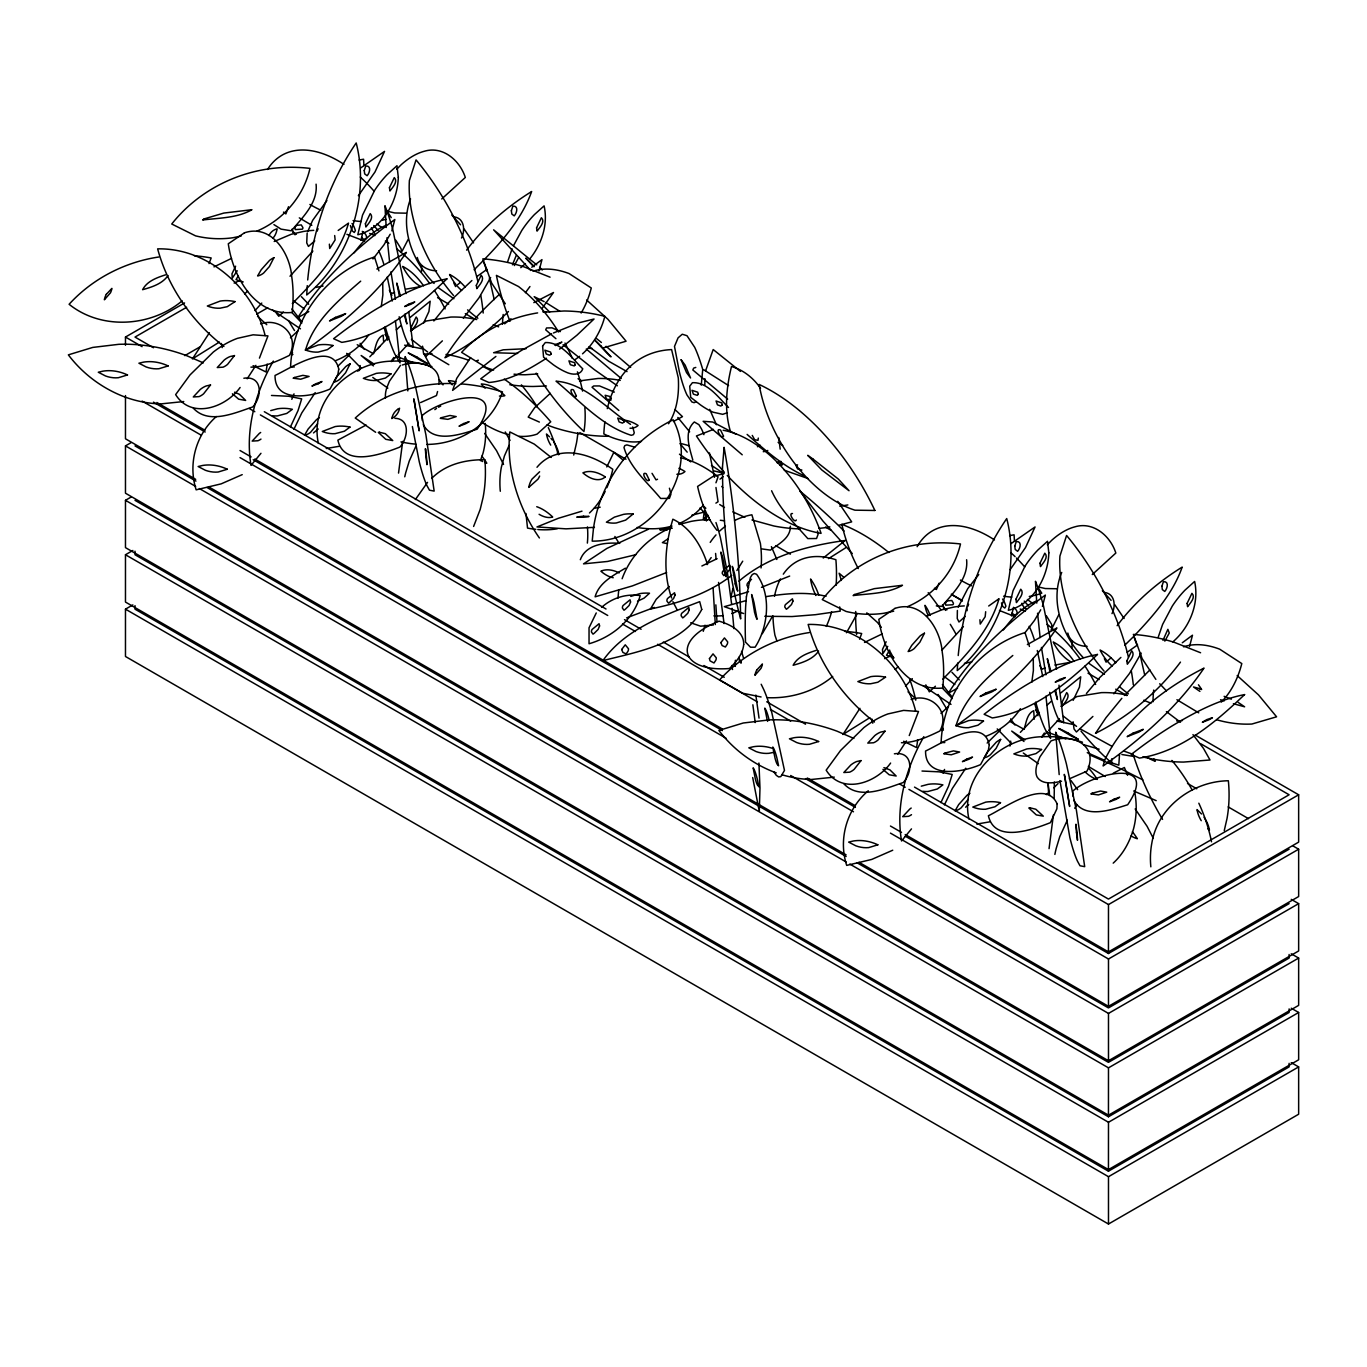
<?xml version="1.0" encoding="UTF-8"?>
<svg xmlns="http://www.w3.org/2000/svg" width="1367" height="1367" viewBox="0 0 1367 1367"><rect width="100%" height="100%" fill="white"/><g stroke="black" fill="none" stroke-linecap="round" stroke-linejoin="round"><path stroke-width="1.5" d="M704.825 384.759L704.876 378.693M735.292 666.395L735.378 660.261M421.48 272.016L421.617 265.864M1072.001 647.582L1072.138 641.448M422.557 346.176L423.531 353.404L425.906 356.411L442.378 340.861M1073.078 721.759L1074.052 728.987L1076.427 731.994L1092.899 716.445M1111.832 758.753L1111.593 762.871A182.717 105.498 60 0 1 1080.972 731.072M307.267 285.618L306.721 294.982C349.559 259.747 370.047 196.575 356.189 142.971C328.541 183.417 312.428 231.331 307.695 279.962M957.686 663.063L957.242 670.565C1000.097 635.33 1020.568 572.158 1006.727 518.554C979.062 559 962.966 606.897 958.216 655.545M512.454 264.805L516.35 255.202M967.118 608.879L967.118 610.707M1119.505 754.533L1118.804 765.161L1108.005 761.709M1162.975 640.371L1167.879 629.333L1169.263 633.024L1164.838 641.14M402.701 441.37L398.532 473.085M1053.393 814.954L1049.053 848.651M790.348 526.227C790.724 538.085 778.541 544.032 770.424 550.115L761.727 548.902M703.356 518.93L704.278 511.104M701.254 385.152L702.741 369.449A144.013 22.88 83.5 0 0 694.692 347.303L686.986 335.701L682.27 334.231L678.066 337.854L674.495 346.449L679.365 371.824A89.265 14.183 83.5 0 0 687.003 395.012L691.907 401.983L694.146 402.701L696.213 401.556M381.256 306.704L382.863 294.913L382.743 282.764M1031.795 682.287L1033.384 670.496L1033.264 658.33M359.401 370.525L360.187 365.536M939.078 583.213L936.395 589.502L934.43 588.271M1009.923 746.109L1010.709 741.119M307.148 233.142L306.721 242.899L308.446 246.419L314.769 240.865M957.378 610.485L957.242 618.482L958.968 622.002L965.29 616.432M796.312 519.99C794.808 524.005 787.751 512.676 792.484 513.531M329.379 244.163L329.703 248.504L335.12 239.926L334.676 235.551M979.917 619.747L980.224 624.087L985.163 616.739L985.675 611.732M362.973 231.741L360.991 240.336M1013.494 607.324L1011.512 615.902M573.73 455.04L576.481 443.028A200.812 157.889 25.9 0 0 577.899 432.741M1224.251 830.623L1227.002 818.611A200.812 157.889 25.9 0 0 1228.352 780.762C1192.69 781.223 1158.02 806.769 1151.885 842.79A124.175 97.621 25.9 0 0 1150.843 866.832M752.26 435.407L754.652 439.696L757.984 440.345L758.292 438.089M618.687 590.305L617.987 598.148M1104.57 760.308L1103.135 765.964C1141.445 738.829 1177.568 707.2 1204.019 668.087C1163.71 688.541 1124.477 718.734 1104.57 760.308L1087.261 752.67M373.823 352.976C375.737 346.774 376.54 338.162 383.17 335.103L383.614 341.477M1024.344 728.56C1026.258 722.34 1027.061 713.745 1033.691 710.686L1034.289 719.162M518.725 257.44L514.317 265.574M437.577 391.526L436.483 395.541L420.54 402.599M703.27 631.315L704.979 625.215M507.635 261.78L512.095 248.828M1158.157 637.364L1162.616 624.411L1172.271 606.111A56.423 29.151 -55.2 0 1 1184.933 590.202L1194.621 581.453C1199.44 603.548 1189.717 627.368 1172.852 641.892M410.544 198.881C399.284 228.118 412.885 262.156 434.091 283.43M1061.732 572.431C1049.548 601.463 1062.398 635.74 1083.142 657.527M461.482 238.029C465.412 230.51 464.421 218.19 454.186 216.909M1112.003 613.612C1115.933 606.094 1114.942 593.756 1104.707 592.492M480.466 460.576L483.012 453.263A124.158 97.604 25.9 0 0 485.217 423.445M391.868 230.852L394.841 219.489C357.829 246.88 322.544 278.304 297.869 317.605L308.805 311.642M538.991 270.991L541.964 259.627L531.763 267.214M1042.406 606.435L1045.362 595.072C1008.35 622.463 973.065 653.887 948.39 693.172L957.498 688.216M1189.529 646.574L1192.485 635.211L1182.284 642.78M307.678 231.621L312.667 220.343L326.884 200.573M958.199 607.204L967.751 588.63L978.755 574.55M705.628 370.713L713.198 349.542L740.453 371.414M317.093 231.16L318.084 228.733M967.614 606.726L968.605 604.299M209.014 263.609L211.167 257.953A130.924 106.797 4.4 0 0 194.353 255.766M859.553 639.192L861.688 633.536A130.924 106.797 4.4 0 0 844.874 631.332M259.44 358.12L267.966 335.889L253.1 334.812L237.414 338.35A97.758 56.44 -60 0 0 213.337 352.037L190.013 374.934L175.642 394.619C191.295 419.686 225.863 407.554 240.096 387.493M909.243 735.549L918.504 711.472L903.621 710.396L887.935 713.933A97.758 56.44 -60 0 0 863.859 727.62L840.534 750.517L826.164 770.185C841.816 795.269 876.384 783.137 890.618 763.059M622.122 578.737C630.392 555.771 648.932 536.838 671.436 527.542M291.803 399.301L294.025 393.85M943.076 773.073L944.546 769.433M733.037 588.357L730.867 597.071L748.569 591.706M293.922 429.289L301.799 412.902L315.213 392.637M944.443 804.873L952.338 788.486L965.751 768.22M509.139 445.352L504.44 455.912L501.364 467.224A124.175 97.621 25.9 0 0 500.305 491.266M513.514 245.684L521.75 230.527A56.423 29.151 -55.2 0 1 534.394 214.619L544.1 205.87C548.304 224.53 541.657 244.351 529.764 258.893M1051.086 630.119L1058.793 614.774M473.614 526.449L480.193 509.447L483.081 497.485A200.778 157.854 25.9 0 0 484.841 459.722C465.463 459.568 445.676 464.199 431.682 478.399M742.725 561.188L736.898 570.517M606.811 466.95L613.834 452.323L623.318 460.235M772.458 616.329L762.273 633.707M490.65 277.535L478.997 297.818L463.328 318.221M1141.172 653.118L1129.535 673.401L1113.849 693.804M580.326 559.701C586.067 544.083 605.478 542.255 619.781 543.348M237.226 270.786L232.287 278.133L231.98 273.793L235.62 266.189M887.764 646.369L882.809 653.716L882.501 649.376L886.141 641.772M390.193 234.218L383.956 244.864L372.969 258.944M1040.714 609.802L1034.477 620.43L1024.84 632.921M402.171 251.015L408.272 239.208M856.853 614.364L846.463 632.75M292.555 352.703L291.427 354.856L292.914 354.48M943.093 728.286L941.948 730.439L943.435 730.063M415.824 446.36L409.246 461.106L405.691 472.811A200.419 157.581 25.9 0 0 404.752 476.81M1067.319 820.166L1059.767 836.689L1056.213 848.394A200.419 157.581 25.9 0 0 1054.863 854.409M423.565 323.022L428.93 311.522L430.178 301.218L410.339 317.264M1073.146 700.331L1079.452 687.105L1080.716 676.802L1060.877 692.847M290.402 427L298.04 410.561L301.68 398.874L288.676 396.259L271.486 395.456M940.923 802.583L948.578 786.128L952.201 774.457L939.197 771.842L922.007 771.039M273.315 361.076C255.561 392.346 244.949 429.375 251.015 465.378L260.96 453.297M923.853 736.659C906.099 767.912 895.47 804.958 901.537 840.961L911.481 828.88M255.919 365.348L247.188 378.779M906.441 740.931L897.709 754.345M657.527 479.253L656.006 479.868L652.025 473.324M238.097 276.202L236.013 279.654L243.206 281.944M415.397 499.536L427.529 482.38M889.661 650.06L886.534 655.237L893.728 657.527M317.622 423.804L310.599 432.28A16.284 9.398 -60 0 1 306.054 434.843L304.551 435.219L308.139 429.033L316.46 419.703A23.273 13.431 -60 0 1 319.417 417.687M968.144 799.387L961.138 807.846A16.284 9.398 -60 0 1 956.575 810.426L955.089 810.802L958.66 804.616L966.999 795.286A23.273 13.431 -60 0 1 969.938 793.253M368.8 334.727C360.683 346.415 348.79 355.454 335.581 360.632M596.251 612.946L589.04 627.778L589.04 643.754C612.365 637.107 633.587 619.541 640.183 595.602C626.325 593.483 611.92 597.994 601.583 607.392M1020.397 708.721C1012.281 721.178 999.892 730.798 986.103 736.215M433.852 320.955L449.179 302.022L471.888 280.525M1074.701 808.239L1076.957 804.924M400.48 365.348L389.424 381.256L386.861 387.579A24.384 12.593 -55.2 0 0 385.528 397.934M168.056 275.536C162.28 283.858 151.908 287.087 142.612 289.684C147.004 281.124 156.932 277.621 165.527 274.852M818.577 651.119C812.801 659.424 802.429 662.67 793.133 665.268C797.525 656.707 807.453 653.204 816.048 650.419M391.594 360.632L393.85 357.453M1042.115 736.215L1044.371 733.02M706.295 564.486L711.199 557.582M466.608 250.127C484.123 226.529 506.73 206.947 531.66 191.517C520.485 222.462 497.024 246.949 474.144 269.76M525.424 292.692L529.952 286.54M1117.129 625.693C1134.661 602.112 1157.251 582.513 1182.182 567.1C1172.835 593.62 1153.697 615.253 1134.678 635.382M1180.473 662.106C1158.242 691.958 1128.783 716.633 1095.514 733.327L1105.988 717.709L1121.846 698.315M541.981 308.515L553.498 292.521L533.813 302.637M704.313 519.938L707.935 515.171M358.359 195.703L375.002 171.969L384.537 151.378L360.649 167.953M1010.145 569.646L1025.523 547.535L1035.058 526.961L1011.17 543.536M209.407 332.745L192.422 358.906L219.369 342.075M357.795 371.243L360.307 367.979M859.928 708.328L842.943 734.489L869.89 717.658M353.985 252.895C362.494 241.532 372.832 230.613 386.263 225.299M470.624 357.59L456.749 378.334L452.614 390.381L495.896 356.428M1003.327 629.965C1012.178 618.089 1022.738 606.418 1036.801 600.865M290.009 276.237L312.889 251.05M941.76 650.248L963.41 626.616M1086.423 693.53L1099.7 677.605L1120.889 657.424M261.78 303.064L254.997 310.599M408.904 343.202L398.207 354.822M912.302 678.63L905.518 686.183M1059.425 718.769L1048.728 730.388M377.668 348.944L379.753 346.569M369.825 356.787L388.843 336.897M1020.346 732.353L1039.364 712.48M1124.392 695.495L1149.886 669.95M338.059 366.031L349.918 354.395M987.145 743.067L1000.439 729.978M396.772 169.183L401.215 164.689A60.832 35.115 -60 0 1 424.112 151.327C442.686 145.517 459.978 160.469 465.31 177.471L441.746 198.967M1047.293 544.767L1051.736 540.273A60.832 35.115 -60 0 1 1074.633 526.91C1093.207 521.083 1110.517 536.035 1115.831 553.054L1092.284 574.55M582.53 353.814C593.62 343.954 601.155 330.626 604.846 316.324A151.139 118.826 25.9 0 0 564.058 310.993L543.229 312.257M1053.786 787.802L1058.075 783.53M738.949 581.18C768.254 556.061 807.675 545.638 845.165 540.478L823.242 558.026M1124.665 645.327L1133.328 636.8M508.439 311.522C489.745 329.943 468.744 346.312 444.993 357.744C459.602 333.89 478.894 313.282 499.365 294.383M292.333 303.577C315.128 280.303 339.409 255.27 348.517 223.111L338.179 230.442M942.854 679.143C965.649 655.87 989.93 630.836 999.038 598.695L988.7 606.008M216.345 416.559C195.891 434.45 187.826 463.891 196.147 489.83L221.198 483.85L242.215 474.639M868.267 790.792C846.993 808.717 838.039 838.791 846.686 865.396L871.719 859.433L892.736 850.223M1113.199 863.141C1123.23 854.067 1129.791 841.713 1133.533 828.829A124.158 97.604 25.9 0 0 1134.9 792.86M391.201 361.589L396.891 356.172M1041.739 737.155L1047.43 731.755M290.453 337.837L297.938 330.848M940.974 713.42L948.459 706.431M244.608 293.922L247.649 291.103M396.293 329.823L400.856 325.602M895.146 669.505L898.17 666.669M1046.814 705.406L1051.377 701.168M726.304 573.73L729.978 569.15L729.893 565.203L725.484 568.142M283.362 312.052L278.783 316.273L276.407 313.265M935.421 686.217L929.304 691.856L925.818 684.867M460.303 282.388L455.57 286.557L453.844 283.037M520.776 267.693L525.441 263.592M1110.824 657.971L1106.091 662.141L1104.365 658.621M313.487 432.946L318.203 428.999M965.58 807.213L968.725 804.582M1046.353 794.603L1049.514 792.057M669.334 586.477L656.245 599.259L650.47 608.998C679.245 603.12 708.277 593.62 731.738 575.404M360.7 281.158C338.572 300.262 313.744 321.074 305.49 350.242C343.8 323.108 379.906 291.479 406.375 252.382L376.848 269.009M504.645 323.808L511.002 318.767M1012.81 655.476C990.067 674.837 964.555 696.025 956.011 725.826C994.322 698.691 1030.445 667.062 1056.896 627.949L1027.369 644.592M182.17 300.877C150.968 326.901 101.414 330.336 69.102 304.277C92.375 278.765 124.67 262.088 158.76 256.996M719.999 479.151L723.126 476.707M832.691 676.46C814.681 691.617 790.707 698.708 767.331 697.683M550.286 393.354L534.702 407.639L528.209 417.106L539.384 422.078M559.564 349.115L576.959 335.188L594.047 319.007L578.566 322.885L553.464 332.967M751.508 579.266L747.629 583.128A6.408 3.811 -27.9 0 0 747.065 585.691L748.603 587.759M828.522 558.625L845.814 547.723M434.843 409.639L436.534 408.391M725.142 574.687L723.861 575.644L722.323 573.576A6.408 3.811 -27.9 0 1 722.87 571.013M574.926 359.76L579.608 356.326M611.169 399.984L606.521 399.096L605.137 395.268L609.562 396.379L611.357 398.617M476.673 276.681L487.011 269.35M1127.194 652.264L1137.549 644.934M539.623 471.769L532.002 479.116A37.199 29.237 25.9 0 0 528.773 487.387L537.983 479.168A37.199 29.237 25.9 0 0 539.64 476.041M715.898 503.124L718.051 501.74L715.966 487.489M546.492 358.257C528.892 369.312 510.062 380.675 488.908 382.504L480.706 378.847L490.856 371.14A357.966 184.938 -55.2 0 1 521.698 350.277L551.585 333.838M410.476 330.763L426.265 321.006L450.82 317.059A93.639 73.613 25.9 0 1 476.724 319.553M1060.997 706.346L1076.803 696.589L1101.341 692.642A93.639 73.613 25.9 0 1 1127.262 695.137M668.241 538.666L662.397 542.614L664.823 543.16A21.769 17.754 4.4 0 0 667.301 543.485M125.474 345.27L125.474 337.051L184.562 302.944M186.63 307.267L135.008 337.068L153.48 347.731M184.784 355.642L199.531 347.133M256.671 314.137L267.744 307.763M1291.251 899.366L1298.65 903.638L1298.65 950.954L1108.483 1060.758L125.474 493.214L125.474 445.898L131.01 442.686M1291.251 953.79L1298.65 958.062L1298.65 1005.377L1108.483 1115.182L125.474 547.637L125.474 500.322L131.01 497.11M1291.251 1008.214L1298.65 1012.486L1298.65 1059.801L1108.483 1169.605L125.474 602.061L125.474 554.746L132.855 550.474M1291.251 1062.637L1298.65 1066.909L1298.65 1114.225L1108.483 1224.029L125.474 656.485L125.474 609.152L132.855 604.898M905.279 836.194L1108.449 953.5L1108.483 904.578L1298.65 794.791L1298.65 842.123L1108.483 951.91L905.227 834.553M1108.449 953.5L1289.115 849.197M890.447 833.118L1108.483 959.002L1298.65 849.215L1298.65 896.547L1108.483 1006.334L859.04 862.304M1289.115 903.621L1108.449 1007.923L857.246 862.885M849.796 864.081L1108.483 1013.425L1298.65 903.638M135.008 551.209L135.008 554.746L1108.449 1116.771L1108.483 1067.849L1298.65 958.062M1108.449 1116.771L1289.115 1012.469L1289.115 1008.914M135.008 605.632L135.008 609.169L1108.449 1171.194L1108.483 1122.273L1298.65 1012.486M1108.449 1171.194L1289.115 1066.892L1289.115 1063.338M125.474 609.152L1108.483 1176.697L1298.65 1066.909M625.403 568.176C613.646 575.199 598.985 582.598 595.089 596.832L632.425 585.896L666.6 572.534M673.384 421.514L682.475 416.627L674.956 409.536M274.203 241.481L291.256 234.27L303.406 231.467A81.183 66.214 4.4 0 1 313.761 230.34M926.536 616.09L941.778 609.836L953.927 607.051A81.183 66.214 4.4 0 1 964.299 605.906M727.159 412.8L722.716 414.338L713.044 412.185A56.423 16.301 47.2 0 1 700.4 404.854L690.694 397.319L689.72 386.195L692.437 382.692C707.85 382.008 718.615 397.9 728.508 407.469M701.886 565.989L717.128 558.676M318.272 383.717L311.915 386.092A41.335 21.359 -55.2 0 1 315.64 383.871L321.997 381.513A41.335 21.359 -55.2 0 1 318.272 383.717M1113.302 773.158L1124.375 767.502L1127.604 775.311M213.97 266.873L231.536 258.397M864.508 642.439L882.057 633.98M256.928 231.108C283.191 220.019 303.662 196.284 309.967 168.38A130.907 106.78 4.4 0 0 270.598 168.637C232.185 173.643 195.806 193.516 171.746 224.017L195.549 235.859A81.2 66.231 4.4 0 0 233.005 237.738L241.139 236.047M907.449 606.675C933.712 595.602 954.2 571.85 960.488 543.963A130.907 106.78 4.4 0 0 921.119 544.203C882.706 549.209 846.327 569.099 822.268 599.6L846.088 611.442A81.2 66.231 4.4 0 0 883.526 613.322L893.71 611.186M438.482 407.212L440.687 406.136M359.077 160.042L363.571 159.221L363.912 165.475M1009.598 535.625L1014.092 534.805L1014.451 541.042M366.083 425.034L337.871 440.157C344.211 468.027 381.94 454.049 399.848 447.094C407.81 438.756 410.835 418.678 394.875 418.302M234.133 283.072L239.533 280.577M884.654 658.655L890.071 656.16M654.315 607.409L626.599 617.884M555.549 345.561L558.163 344.33A41.335 21.359 -55.2 0 0 561.888 342.109L555.549 344.484A41.335 21.359 -55.2 0 0 554.626 344.98M789.665 576.071L761.453 587.332M630.768 596.405L639.893 593.62A31.236 25.477 4.4 0 1 649.513 593.227L644.147 598.097L637.518 601.241M648.436 529.234L606.914 548.406L583.521 563.87L607.614 561.444L635.809 554.712M1069.353 778.848L1087.004 771.125C1099.29 745.545 1072.394 732.524 1051.001 740.931L1039.962 756.84L1037.382 763.162A24.384 12.593 -55.2 0 0 1037.331 777.362C1042.765 785.068 1053.667 782.949 1061.544 781.24M713.454 429.392L696.435 435.97A182.717 105.498 60 0 0 724.39 472.316M777.157 462.781L780.967 461.397M391.116 293.632L394.55 292.435M1041.654 669.215L1045.072 668.002M270.734 410.596L277.569 408.784A36.243 28.485 25.9 0 1 292.367 409.314L286.797 413.415L277.467 415.893A25.204 19.822 25.9 0 1 272.358 415.722M921.273 786.162L928.09 784.35A36.243 28.485 25.9 0 1 942.888 784.88L937.335 788.998L927.988 791.476A25.204 19.822 25.9 0 1 922.879 791.305M695.803 367.433L693.684 368.099L692.83 369.979L727.637 399.096M603.291 347.901L626.069 341.22L607.939 319.297L586.631 300.005M582 511.155L558.385 518.281L536.975 526.944L566.041 528.841L594.44 527.337M691.907 515.188L704.569 511.959M839.065 525.236L851.675 521.869L837.766 501.347M679.091 524.467L691.155 521.374A81.2 66.231 4.4 0 1 709.832 519.665M746.262 600.557L724.322 606.658L743.631 613.527M773.654 752.38L768.835 753.32A25.221 19.822 25.9 0 1 756.036 751.542L748.826 747.817L753.422 746.724A36.26 28.519 25.9 0 1 773.175 748.552M801.882 470.06L797.542 468.932L796.055 465.532L797.576 464.865M713.454 624.941L700.622 626.189L690.694 622.788M579.437 380.897L598.045 378.471A93.639 73.613 25.9 0 1 620.242 380.402M406.204 289.086L418.678 286.967M1054.863 665.063L1069.199 662.534M339.084 446.308L326.252 448.513M989.605 821.875L976.773 824.079M537.624 312.906C508.934 317.503 481.44 330.899 461.619 352.361L486.276 367.569A93.657 73.63 25.9 0 0 493.59 370.03M809.281 632.579C775.192 637.671 742.896 654.332 719.623 679.86L742.589 693.206L761.077 696.965M315.726 287.429L323.073 286.045M476.656 361.076L477.732 360.871M594.149 508.319L600.181 507.191M964.418 663.354L971.749 661.97M402.291 365.023C416.764 360.153 441.404 364.032 438.892 384.042M829.872 526.893L826.198 527.542A131.061 106.916 4.4 0 1 818.765 528.38M183.759 401.556L160.862 403.897A93.708 73.664 25.9 0 1 122.073 395.917C100.885 387.374 82.14 373.071 68.35 354.856L92.734 347.423L118.809 344.313A151.447 119.066 25.9 0 1 186.51 355.608L203.358 362.87M834.28 777.122L811.383 779.48A93.708 73.664 25.9 0 1 781.719 774.679M839.868 506.251L847.848 504.936M766.409 596.559C786.042 593.568 806.53 591.484 826.044 596.285M763.282 451.708L766.238 451.127A16.284 9.398 -60 0 0 767.758 450.461M724.168 473.58L712.89 476.519L697.597 486.43C701.117 502.133 706.893 517.683 717.026 530.379M260.601 323.876C280.474 316.922 300.125 335.804 289.36 355.403C277.313 361.247 264.566 367.108 250.913 367.159M911.123 699.46C930.995 692.488 950.646 711.37 939.881 730.986C927.834 736.83 915.087 742.691 901.434 742.725M406.016 213.167L394.721 212.962L387.562 211.304M1056.537 588.75L1045.259 588.545L1038.1 586.87M1026.327 608.811L1024.276 607.939L1021.969 603.872A9.091 4.289 25.3 0 1 1021.952 603.24M537.744 373.943L525.099 374.763A93.657 73.63 25.9 0 1 514.009 374.165M672.239 528.243L667.13 528.602A63.258 37.575 -27.9 0 0 659.8 529.764L667.028 530.14M546.424 386.007L533.079 386.485A151.241 118.912 25.9 0 1 509.806 384.742M243.856 378.232C262.481 375.395 262.584 396.362 252.724 406.956C234.816 412.919 208.707 424.898 193.311 408.169M894.394 753.798C913.002 750.979 913.105 771.928 903.262 782.539C885.355 788.503 859.245 800.481 843.832 783.752M526.09 348.705L503.193 349.815L493.59 352.72L517.666 353.438M294.281 367.005L290.59 366.869C292.384 317.332 327.294 271.913 374.49 256.996L378.932 270.871M944.802 742.589L941.128 742.435C942.905 692.915 977.832 647.497 1025.011 632.579L1029.454 646.454M764.785 616.295L792.04 616.551L815.467 614.689L840.244 611.117L839.68 606.897M436.603 270.786C428.281 270.769 419.105 266.24 417.294 257.474M936.31 605.906L941.846 606.384C952.748 593.346 968.622 578.48 966.606 559.752M1087.124 646.369C1078.802 646.352 1069.626 641.824 1067.832 633.058M883.919 767.622L889.951 769.894L896.171 776.012L889.182 774.764L882.945 769.365M1134.747 756.6L1121.88 754.516M404.615 345.168L421.737 348.722M1056.93 721.058L1072.258 724.305M713.711 470.846L723.16 473.102M234.56 392.175L239.413 394.311L245.65 400.428L238.661 399.181L232.424 393.781M542.955 311.386L546.236 312.274M1200.038 688.729L1193.494 686.969L1199.918 691.394M1099.153 749.184L1083.894 744.759M784.282 470.214L808.034 478.553M1233.393 703.715L1244.619 706.807L1238.177 702.399M346.91 234.338L364.545 241.105M999.465 610.502L1015.083 616.688M1220.543 699.75L1224.183 700.912M751.97 519.956L773.79 525.97A131.061 106.916 4.4 0 0 799.985 528.926M413.603 362.716L395.781 356.155M1065.901 738.932L1046.302 731.738M546.971 424.966L554.592 427.7A151.241 118.912 25.9 0 0 608.913 436.278M1123.589 750.944L1129.296 753.046A151.241 118.912 25.9 0 0 1133.14 754.259M1224.131 696.333L1231.342 699.169M634.732 447.146L626.889 444.89L624.804 445.608L623.984 447.522C629.862 467.89 647.565 482.534 660.671 498.459L669.42 498.374L670.941 494.205L669.42 488.224M705.833 508.268L702.826 505.414M493.231 324.663L498.63 326.867M1143.752 700.246L1150.946 703.185M1156.192 800.652L1133.704 790.997M744.895 517.307L732.849 511.89M550.064 277.176L523.629 266.702A151.139 118.826 25.9 0 0 482.824 258.841L491.642 283.054L505.329 303.799M1200.585 652.76L1174.15 642.285A151.139 118.826 25.9 0 0 1133.363 634.408L1142.163 658.638L1155.867 679.382M1112.26 746.467L1079.93 728.731M627.026 371.619L608.742 361.264L589.143 346.705M804.001 475.733C782.693 465.669 764.666 449.863 747.117 434.416M253.117 365.655L265.984 371.961A124.175 97.621 25.9 0 0 267.112 364.118M903.638 741.239L916.505 747.544A124.175 97.621 25.9 0 0 917.65 739.684M614.381 392.09L599.549 385.938L593.688 385.972L592.031 387.22L618.858 410.476M853.879 738.436L837.048 731.191A151.447 119.066 25.9 0 0 769.348 719.879L743.255 723.006L718.871 730.439C732.678 748.655 751.406 762.94 772.594 771.501A93.708 73.664 25.9 0 0 776.217 772.851M711.455 465.361L722.425 472.674M703.715 369.756L728.577 385.579M560.367 331.583L552.046 327.841L546.561 327.96L545.706 329.84L555.925 338.691M1198.722 712.839L1176.919 699.716M1142.897 779.908L1125.554 771.142A336.658 158.914 25.3 0 0 1089.499 754.892M357.231 344.723L373.533 353.763M1009.649 721.298L1024.071 729.329M544.169 301.646L534.172 296.656L549.654 312.052M448.837 364.716L429.409 353.147M292.726 232.27L296.4 234.287M943.247 607.854L946.921 609.853M1105.254 776.524L1088.337 766.409M437.594 297.664L448.684 304.072M465.31 313.658L474.554 319.007M578.019 378.744L581.71 380.88M951.278 594.235L962.351 600.643M1088.012 673.179L1099.085 679.57M1115.728 689.173L1126.801 695.581M1195.168 735.053L1298.65 794.791M825.48 527.098L831.016 530.293M1200.448 743.58L1289.115 794.774L1108.449 899.076L914.506 787.102M579.813 432.587L625.983 459.244M775.602 545.621L790.382 554.165M1187.513 783.445L1196.757 788.776M1228.164 806.906L1248.481 818.645M1293.114 846.019L1298.65 849.215M264.309 411.706L606.025 608.998M624.497 619.661L641.123 629.264M663.303 642.063L689.156 656.997M703.937 665.524L724.254 677.263M766.733 701.784L805.522 724.185M125.474 337.051L142.1 346.654M249.272 408.528L254.809 411.723M260.362 414.919L607.734 615.475M622.515 624.018L635.45 631.486M657.63 644.284L757.403 701.886M770.339 709.353L790.673 721.092M899.691 784.026L905.227 787.238M908.918 789.374L1108.483 904.578M156.88 402.513L204.93 430.246M240.028 450.512L251.118 456.92M254.809 459.039L722.306 728.953M807.299 778.011L855.349 805.761M890.447 826.027L901.537 832.418M153.48 402.154L205.204 432.006M253.22 459.739L722.408 730.61M805.522 778.609L855.4 807.401M142.1 401.078L201.239 435.202M240.028 457.603L725.997 738.18M790.673 775.516L853.486 811.793M195.686 479.339L125.474 438.79L125.474 395.576M208.621 486.806L846.105 854.836M135.008 445.915L195.959 481.099M207.049 487.506L846.156 856.494M125.474 445.898L195.686 486.43M199.377 488.566L846.105 861.945M135.008 500.339L1108.449 1062.347L1289.115 958.045L1289.115 954.491M125.474 500.322L1108.483 1067.849M125.474 554.746L1108.483 1122.273M951.654 594.491L962.368 600.848M299.305 217.866L311.847 225.282M1104.399 674.307L1089.038 663.439M453.878 298.741L438.517 287.856M545.689 302.483L559.94 311.368M736.266 434.313L712.668 422.01L703.151 421.309L742.23 454.801M719.691 504.526L724.476 507.533M951.005 704.398L923.05 685.636M300.484 328.832L272.529 310.07M679.467 454.186L690.779 461.875M617.371 385.802L594.406 369.688L563.084 344.74M1038.356 763.692L1023.302 753.012M387.835 388.125L372.781 377.429M778.096 442.31L782.71 445.369M1023.968 741.495L1011.7 731.072L1025.011 739.94M373.447 365.912L361.161 355.505L374.49 364.374M1166.393 711.609L1180.49 722.254M375.635 432.28L355.249 418.046C380.265 394.995 414.44 383.683 448.154 383.495A151.241 118.912 25.9 0 1 455.86 383.614M944.119 676.443L954.867 684.508M293.597 300.86L304.328 308.925M1076.547 726.39L1063.526 716.308M427.666 352.037L411.433 339.392M1027.403 599.481L1033.52 604.094M376.882 223.898L381.461 227.366M586.272 349.046L621.233 378.471M630.529 424.334C607.256 408.955 584.991 383.341 556.027 381.171C579.437 400.582 601.565 425.803 631.264 435.321L633.399 434.672L634.271 432.792L632.682 426.965M874.436 722.032C842.875 697.563 818.628 663.149 808.153 624.429C858.442 623.455 903.86 663.388 915.668 711.199M223.915 346.466C192.337 321.98 168.107 287.583 157.632 248.862C207.921 247.871 253.339 287.822 265.147 335.616M952.372 698.588L942.581 688.302M908.047 691.873L915.856 698.776M301.851 323.005L292.06 312.718M257.526 316.29L266.77 324.697M596.542 338.555L601.395 342.502M273.913 224.598L281.021 229.126L291.325 230.801C302.227 217.78 318.101 202.897 316.085 184.169M606.077 346.312L630.665 367.398M778.421 461.363L782.368 464.865A25.204 19.822 25.9 0 1 779.839 464.934M1237.169 675.571L1258.477 694.88L1276.59 716.804L1251.916 724.032A93.657 73.63 25.9 0 1 1216.784 719.794M1024.225 601.104L1028.599 605.957M373.687 225.521L378.061 230.374M362.289 231.382C365.553 232.817 369.603 239.584 363.246 239.191L361.572 237.294M1207.847 828.727L1209.436 830.111A37.199 29.237 25.9 0 0 1206.207 820.781L1204.088 817.278M557.326 453.143L558.915 454.527A37.199 29.237 25.9 0 0 555.685 445.198L553.55 441.695M536.753 264.856L493.624 229.827L530.721 270.478M866.781 612.86L877.46 622.463A113.085 65.291 60 0 1 881.339 627.35M551.226 457.449L534.275 444.104L509.84 431.921A200.812 157.889 25.9 0 0 511.19 470.214C515.53 494.478 525.27 517.751 539.401 537.966M959.224 679.86L951.945 672.291M1011.512 743.563L997.209 728.919M308.686 304.277L301.423 296.707M360.991 367.996L346.671 353.352M539.555 267.351L542.357 269.948M1014.109 608.059C1017.321 609.631 1019.03 615.423 1013.767 614.757L1012.11 612.877M549.568 436.859L546.458 434.005A37.199 29.237 25.9 0 0 549.688 443.335L550.713 445.112M843.49 577.011L839.116 573.234L841.371 580.428M703.988 517.546L706.91 520.434M844.088 530.994L838.689 525.68A220.429 63.702 47.2 0 0 809.349 498.955L799.815 490.958L822.985 521.083L852.273 553.567M1102.349 590.664L1111.115 600.369M451.828 215.097L460.594 224.803M942.41 684.559L952.303 697.307M291.889 308.976L301.782 321.723M699.989 507.994L709.029 517.512M1159.712 683.756L1166.41 690.848M374.643 233.313L371.431 228.306A9.091 4.289 25.3 0 1 371.431 227.674M1201.525 813.98L1196.996 809.572A37.199 29.237 25.9 0 0 1200.226 818.901L1201.234 820.678M533.728 266.087L529.507 261.695A41.335 11.944 47.2 0 0 525.782 258.158L532.139 264.976A41.335 11.944 47.2 0 0 533.984 266.753M1192.964 734.626L1203.507 748.433L1210 760.001L1183.6 762.068A151.241 118.912 25.9 0 1 1142.812 756.925M1002.541 599.071L1003.463 600.267A34.448 5.468 83.5 0 1 1005.907 606.213L1004.813 608.042L1002.968 606.658A24.042 3.828 83.5 0 1 1001.464 602.881M352.002 223.487L352.942 224.701A34.448 5.468 83.5 0 1 355.386 230.63L354.292 232.458L352.447 231.074A24.042 3.828 83.5 0 1 350.43 225.572M677.827 417.465L689.634 431.818M679.963 443.609L687.191 452.152M551.004 438.397L552.336 440.02M1035.503 710.02L1039.04 714.36M384.981 334.454L388.518 338.777M721.725 486.379L722.716 487.643M760.548 388.313C753.576 378.146 743.443 369.927 731.482 366.527C726.321 387.869 724.049 410.578 730.576 431.904M1046.336 615.799L1051.667 624.429L1051.941 627.846M395.815 240.216L401.129 248.862L401.42 252.263M1135.174 808.956L1147.084 826.3L1153.338 838.381M484.653 433.373L496.563 450.717L503.534 464.455M1070.891 780.437L1077.623 789.665M773.893 771.962L776.336 775.362L778.66 776.934L780.813 776.627L784.487 770.424L771.877 712.942A143.945 22.863 83.5 0 0 763.828 689.72L761.18 684.252M1114.72 604.658L1124.101 618.499M464.199 229.092L473.58 242.916M1010.64 718.905L1014.912 724.988M360.119 343.322L364.391 349.422M283.482 212.09L285.874 213.918L288.522 206.725M772.816 747.014L773.295 747.732A34.465 5.485 83.5 0 1 777.191 759.232L778.575 765.776L777.157 764.204A23.991 3.811 83.5 0 1 775.123 758.531L773.244 749.612M1038.373 587.947L1041.774 593.193A182.717 105.498 60 0 1 1029.283 596.439M386.707 210.621L391.252 217.609M893.728 658.159L889.661 650.829M614.894 536.462L618.858 542.972M716.428 424.71L709.695 409.348M1073.847 800.31C1084.39 819.619 1111.388 809.811 1127.672 804.753C1160.942 755.746 1090.934 774.474 1072.685 791.168L1072.839 796.055M423.326 424.727C433.869 444.036 460.867 434.245 477.151 429.17C510.404 380.163 440.413 398.908 422.164 415.585L422.3 420.472M672.923 601.668L677.007 609.597M771.381 546.629L776.849 559.496M771.603 490.753C779.771 509.207 794.671 523.629 807.794 538.598L816.543 538.513L818.064 534.343L817.5 531.062M1134.371 638.167L1136.968 645.07M483.85 262.601L487.079 271.213M707.542 564.554C701.664 546.185 690.848 527.833 672.872 519.204C665.251 544.596 662.602 572.602 671.641 597.994M776.866 640.867L774.918 635.142A113.085 65.291 60 0 1 772.97 615.953M741.546 651.427L743.58 658.262M1054.88 690.745L1057.409 699.545L1055.512 689.566M404.359 315.162L406.888 323.962L404.991 314M1139.89 653.768L1144.743 675.178M489.369 278.185L494.222 299.595M1051.001 671.607L1047.327 658.621L1049.941 671.744M400.463 296.024L396.789 283.054L399.42 296.178M692.83 460.115C689.6 448.103 683.466 431.767 694.316 421.976L698.913 424.676L701.391 428.794A89.248 14.183 83.5 0 1 703.937 434.655M1049.702 692.334L1051.189 698.417A89.265 14.183 83.5 0 0 1058.844 719.777L1063.714 722.716L1058.981 685.175M399.164 316.768L400.668 322.834A89.265 14.183 83.5 0 0 408.323 344.194L413.193 347.133L408.75 311.625M1037.297 650.521L1042.765 676.58M387.271 277.005L392.244 301.013M709.473 452.955L714.48 477.305M871.89 719.008L872.778 723.194M221.369 343.442L222.257 347.611M731.687 665.541L732.524 669.54M1045.926 674.871L1041.449 647.411M395.405 299.288L390.928 271.828M752.687 777.533L759.283 811.366L759.984 788.058L758.924 763.025M412.373 426.538L419.31 461.961A89.299 14.183 83.5 0 0 426.965 485.627L429.477 490.189L434.159 491.095L425.906 434.791L415.841 388.177A144.116 22.897 83.5 0 0 405.128 356.616L407.827 390.894M759.044 718.119L755.831 695.068M704.825 511.121L706.38 520.964M1056.554 669.181L1043.517 605.974A144.013 22.88 83.5 0 0 1035.468 581.3L1036.767 603.103M406.033 293.615L392.978 230.391A144.013 22.88 83.5 0 0 384.93 205.716L386.229 227.52M724.083 623.591L718.546 582.427M752.858 704.791L755.216 722.562M1045.926 696.162L1050.574 738.47L1045.379 729.653A144.116 22.897 83.5 0 1 1035.725 702.142M395.405 320.596L400.053 362.887L394.841 354.07A144.116 22.897 83.5 0 1 385.204 326.576M1059.938 780.608L1069.848 837.544A89.299 14.183 83.5 0 0 1077.486 861.193L1079.998 865.772L1084.697 866.661L1076.427 810.375L1066.363 763.743A144.116 22.897 83.5 0 0 1055.649 732.182L1059.186 774.593M778.746 437.491L780.181 449.162M713.078 587.913L715.317 624.531M740.641 662.858L740.299 660.073A34.448 5.468 83.5 0 1 741.29 662.944M1040.133 637.552L1037.57 613.219M389.612 261.968L387.049 237.636M525.953 513.514L527.525 528.089A182.717 105.498 60 0 0 535.796 529.337M731.635 604.231L727.432 572.773L720.426 537.744A89.248 14.183 83.5 0 0 715.966 522.57M732.063 608.281L733.925 628.615M1076.461 832.264L1077.486 840.278A23.478 3.725 83.5 0 0 1076.957 832.247L1075.949 824.233A23.478 3.725 83.5 0 0 1076.461 832.264M1049.634 795.491L1048.011 782.676A38.122 6.049 83.5 0 0 1048.472 791.151L1048.643 793.338M715.59 553.43L716.086 559.035M715.847 604.863L716.992 621.677M968.913 819.021C959.395 775.243 1001.772 736.693 1043.653 736.71A93.657 73.63 25.9 0 1 1082.476 742.213M318.391 443.438C308.874 399.66 351.251 361.11 393.132 361.144A93.657 73.63 25.9 0 1 431.938 366.646M739.188 657.117L739.444 661.303M1108.483 959.002L1108.483 1006.334M1108.483 1013.425L1108.483 1060.758M1108.483 1176.697L1108.483 1224.029M911.191 808.051A23.29 13.448 -60 0 0 909.721 809.144L902.698 816.68L908.457 816.321A16.284 9.398 -60 0 0 911.499 814.681M1182.438 720.546A182.717 105.498 60 0 1 1176.662 720.939M1221.278 702.125A182.717 105.498 60 0 0 1241.8 663.576L1219.672 649.171A113.085 65.291 60 0 0 1183.497 646.813M1128.39 693.872A113.085 65.291 60 0 1 1119.556 686.73M1104.092 671.129A113.085 65.291 60 0 1 1059.921 556.044L1066.585 535.471A182.717 105.498 60 0 1 1128.424 657.151M1131.329 671.112A182.717 105.498 60 0 1 1133.311 684.764M1112.14 666.002A30.399 17.549 60 0 1 1100.11 650.06A43.505 25.119 60 0 1 1115.797 662.79M917.137 546.68A113.085 65.291 60 0 1 994.492 539.914M1010.76 552.593A113.085 65.291 60 0 1 1015.066 556.642M1016.467 558.044A113.085 65.291 60 0 1 1024.754 566.946M1011.802 597.123A182.717 105.498 60 0 1 1003.617 596.166M971.407 585.811A182.717 105.498 60 0 1 960.403 580.052M1162.565 819.38A182.717 105.498 60 0 1 1133.277 754.755M1074.052 661.406A43.505 25.119 60 0 0 1053.239 641.994A30.399 17.549 60 0 0 1071.489 662.158M1088.73 768.305A43.505 25.119 60 0 1 1097.257 779.429A30.399 17.549 60 0 1 1084.92 771.74M1132.423 831.802A43.505 25.119 60 0 1 1137.327 838.74A30.399 17.549 60 0 1 1131.124 835.92M1034.734 703.612A182.717 105.498 60 0 1 1038.014 715.727M1020.175 609.016A113.085 65.291 60 0 1 1025.37 611.152M1047.105 624.36A113.085 65.291 60 0 1 1080.203 659.116M1084.988 666.088A113.085 65.291 60 0 1 1095.633 684.457M1041.534 669.164A182.717 105.498 60 0 1 1039.877 665.661M1171.912 760.445A113.085 65.291 60 0 1 1192.127 789.972M1198.825 803.198A113.085 65.291 60 0 1 1211.504 841.782M1153.03 701.784A113.085 65.291 60 0 1 1153.714 690.062M1198.449 684.799A43.505 25.119 60 0 1 1201.644 689.498A30.399 17.549 60 0 1 1199.594 688.814M942.495 604.812A113.085 65.291 60 0 1 945.554 610.4M947.109 709.456A182.717 105.498 60 0 1 938.07 694.436M1153.765 758.805A43.505 25.119 60 0 1 1155.32 761.197A30.399 17.549 60 0 1 1147.033 756.959M1054.333 782.044A205.734 32.688 83.5 0 1 1054.128 798.328M1029.146 626.325A89.248 14.183 83.5 0 1 1034.255 639.5M260.67 432.468A23.29 13.448 -60 0 0 259.2 433.561L252.177 441.097L257.936 440.738A16.284 9.398 -60 0 0 260.977 439.097M592.236 348.482A93.657 73.63 25.9 0 1 588.545 348.26M477.869 318.289A113.085 65.291 60 0 1 467.582 309.865M453.571 295.545A113.085 65.291 60 0 1 409.399 180.461L416.064 159.905A182.717 105.498 60 0 1 477.903 281.585M581.129 313.026A182.717 105.498 60 0 0 591.279 287.993L569.133 273.588A113.085 65.291 60 0 0 532.959 271.23M480.808 295.528A182.717 105.498 60 0 1 483.183 313.026M461.619 290.419A30.399 17.549 60 0 1 457.672 286.574M455.826 284.404A30.399 17.549 60 0 1 449.589 274.477A43.505 25.119 60 0 1 465.276 287.207M267.556 169.491A113.085 65.291 60 0 1 343.971 164.348M360.239 177.026A113.085 65.291 60 0 1 374.233 191.38M386.024 219.284A182.717 105.498 60 0 1 382.435 220.172M361.281 221.539A182.717 105.498 60 0 1 353.079 220.6M320.886 210.228A182.717 105.498 60 0 1 309.882 204.469M510.062 440.447A182.717 105.498 60 0 1 505.277 431.955M423.531 285.823A43.505 25.119 60 0 0 402.701 266.411A30.399 17.549 60 0 0 420.968 286.592M481.902 456.219A43.505 25.119 60 0 1 486.806 463.174A30.399 17.549 60 0 1 484.755 462.473M482.688 461.533A30.399 17.549 60 0 1 480.603 460.337M384.212 328.029A182.717 105.498 60 0 1 387.493 340.161M369.637 233.432A113.085 65.291 60 0 1 374.848 235.585M385.357 241.105A113.085 65.291 60 0 1 388.86 243.309M396.567 248.777A113.085 65.291 60 0 1 429.682 283.533M434.467 290.505A113.085 65.291 60 0 1 445.112 308.874M391.868 295.323A182.717 105.498 60 0 1 389.356 290.094M521.391 384.862A113.085 65.291 60 0 1 537.299 407.058M548.304 427.615A113.085 65.291 60 0 1 558.266 454.698M502.526 324.184A113.085 65.291 60 0 1 503.193 314.478M291.974 229.229A113.085 65.291 60 0 1 295.033 234.834M294.503 330.575A182.717 105.498 60 0 1 288.505 320.544M272.785 238.319A34.79 20.095 60 0 0 277.108 228.853A34.79 20.095 60 0 0 268.94 235.517M476.656 361.076A67 34.619 -55.2 0 1 478.177 360.102M378.625 250.742A89.248 14.183 83.5 0 1 383.734 263.916M757.421 446.701A23.273 13.431 -60 0 1 760.377 445.317M461.67 383.956A151.241 118.912 25.9 0 1 502.458 391.885C492.803 422.625 462.063 442.908 430.52 444.309A93.674 73.647 25.9 0 1 426.897 444.463M587.417 526.927A124.175 97.621 25.9 0 1 587.366 543.092M415.841 444.155A93.674 73.647 25.9 0 1 400.975 441.883M681.689 443.728A93.657 73.63 25.9 0 1 689.071 445.779M720.306 520.263A81.2 66.231 4.4 0 1 724.476 520.827M641.448 441.404A113.085 65.291 60 0 1 603.838 433.903A182.717 105.498 60 0 1 604.88 421.839M668.548 423.753A113.085 65.291 60 0 0 678.288 377.873L671.607 349.593A182.717 105.498 60 0 0 607.29 408.648M536.172 373.157A182.717 105.498 60 0 0 583.948 431.494A113.085 65.291 60 0 0 584.871 407.827M509.994 321.365A182.717 105.498 60 0 1 496.409 275.382L518.537 286.54A113.085 65.291 60 0 1 558.625 332.01M774.508 596.302A113.085 65.291 60 0 1 780.403 578.976M783.291 574.157A113.085 65.291 60 0 1 835.903 559.735A182.717 105.498 60 0 1 836.126 585.281M629.999 428.23A30.399 17.549 60 0 0 638.099 425.479A43.505 25.119 60 0 0 622.412 420.079M519.17 436.312A113.085 65.291 60 0 0 537.111 434.091L550.747 421.805A182.717 105.498 60 0 0 504.201 379.12M509.276 434.74A113.085 65.291 60 0 1 481.509 422.13M443.011 384.879A113.085 65.291 60 0 1 439.32 379.753M431.306 367.262A113.085 65.291 60 0 1 424.266 354.19A182.717 105.498 60 0 1 431.938 353.609M909.619 678.921A113.085 65.291 60 0 1 915.753 700.16M856.613 634.373A182.717 105.498 60 0 1 855.691 611.476M858.271 568.587A113.085 65.291 60 0 1 841.867 524.33A182.717 105.498 60 0 1 888.84 552.524M727.261 475.443A182.717 105.498 60 0 0 821.071 533.386A113.085 65.291 60 0 0 723.143 430.263M557.258 528.773A182.717 105.498 60 0 1 537.829 529.525M606.863 487.711A182.717 105.498 60 0 0 612.792 469.291A113.085 65.291 60 0 0 536.992 467.275M605.154 491.419A182.717 105.498 60 0 1 589.467 512.967M928.176 592.68A182.717 105.498 60 0 1 940.769 609.665M950.287 624.326A182.717 105.498 60 0 1 956.182 634.425M446.018 354.446A182.717 105.498 60 0 1 468.642 360.273M483.235 366.629A182.717 105.498 60 0 1 490.565 370.542M676.87 474.298A30.399 17.549 60 0 0 684.97 471.547A43.505 25.119 60 0 0 678.921 468.3M619.2 572.893A43.505 25.119 60 0 0 600.865 571.184A30.399 17.549 60 0 0 613.219 577.745M723.194 615.594A113.085 65.291 60 0 1 713.882 615.851M761.043 567.954A113.085 65.291 60 0 0 760.394 543.365L751.884 514.795A182.717 105.498 60 0 0 734.592 520.537M738.043 610.656A113.085 65.291 60 0 1 731.789 613.544M680.578 457.757A113.085 65.291 60 0 1 718.034 476.741A182.717 105.498 60 0 1 715.949 482.79M703.322 505.124A182.717 105.498 60 0 1 678.886 523.629M672.017 526.056A182.717 105.498 60 0 1 637.159 527.44M564.981 343.049A113.085 65.291 60 0 1 572.26 358.291M577.404 371.858A113.085 65.291 60 0 1 582.564 391.116M710.208 542.374A182.717 105.498 60 0 1 716 534.907M719.862 530.926A182.717 105.498 60 0 1 725.416 526.227M831.632 611.886A182.717 105.498 60 0 1 826.283 626.411M928.313 615.646A21.752 12.559 60 0 1 924.998 605.325A21.752 12.559 60 0 1 930.107 615.389M815.877 595.516A34.79 20.095 60 0 1 810.563 578.993A34.79 20.095 60 0 1 818.73 595.089M498.972 390.706A43.505 25.119 60 0 0 481.287 384.042A30.399 17.549 60 0 0 485.097 388.177M500.971 392.226A43.505 25.119 60 0 1 504.884 395.661A30.399 17.549 60 0 1 499.433 396.037M456.082 382.008A43.505 25.119 60 0 0 448.461 380.692A30.399 17.549 60 0 0 452.289 384.828M539.094 514.3A30.399 17.549 60 0 0 552.712 517.016A43.505 25.119 60 0 0 536.735 506.713M767.622 721.4A23.991 3.811 83.5 0 1 767.109 719.623L764.802 708.106L765.281 708.824A34.465 5.485 83.5 0 1 769.194 720.324M722.477 467.001C722.63 518.042 727.159 569.561 740.658 618.909C739.718 561.41 734.182 503.962 724.1 447.334L722.477 467.001M621.66 649.496L622.925 652.452L626.206 653.904L628.017 651.188A9.091 5.4 -27.9 0 0 628.461 648.71L625.249 644.814L621.66 649.496M709.439 658.569L710.037 660.876L713.984 662.978L715.795 660.261A9.091 5.4 -27.9 0 0 716.24 657.783L713.027 653.887L709.439 658.569M720.853 642.61L722.118 645.566L725.381 647.018L727.193 644.301A9.091 5.4 -27.9 0 0 727.637 641.824L724.442 637.928L720.853 642.61M1057.135 803.881L1056.896 808.786L1050.386 822.678C1032.461 829.632 994.732 843.61 988.392 815.74C1004.164 808.307 1045.618 777.772 1057.135 803.881M398.31 177.266C397.609 201.667 382.794 228.631 357.795 234.748L362.528 215.132L374.626 190.389A56.423 29.151 -55.2 0 1 387.288 174.48L396.977 165.732L398.31 177.266M1048.831 552.832C1048.13 577.233 1033.315 604.197 1008.333 610.331L1013.05 590.698L1025.147 565.972A56.423 29.151 -55.2 0 1 1037.809 550.064L1047.498 541.315L1048.831 552.832M365.399 223.71L365.895 227.007C368.338 223.59 374.319 217.661 370.235 213.611L365.399 223.71M389.441 187.689L389.937 190.987C392.397 187.569 398.378 181.657 394.294 177.59L389.441 187.689M411.313 327.106L411.809 330.404C414.252 326.969 420.25 321.057 416.149 317.007L411.313 327.106M476.314 285.344L476.81 288.642C479.27 285.225 485.251 279.295 481.167 275.245L476.314 285.344M536.565 227.828L537.06 231.126C539.504 227.708 545.501 221.796 541.4 217.729L536.565 227.828M1015.92 599.276L1016.416 602.591C1018.859 599.156 1024.84 593.244 1020.756 589.194L1015.92 599.276M1039.979 563.272L1040.475 566.57C1042.918 563.136 1048.899 557.223 1044.815 553.174L1039.979 563.272M1061.851 702.672L1062.347 705.97C1064.79 702.553 1070.771 696.64 1066.687 692.573L1061.851 702.672M1126.852 660.91L1127.348 664.225C1129.791 660.791 1135.772 654.878 1131.688 650.829L1126.852 660.91M1187.103 603.411L1187.598 606.709C1190.042 603.291 1196.022 597.362 1191.939 593.312L1187.103 603.411M364.237 170.567L364.699 173.899L367.108 175.728C369.688 173.028 371.756 165.51 365.758 165.971L364.237 170.567M511.361 210.706L511.822 214.038L514.231 215.866C516.811 213.167 518.879 205.648 512.881 206.109L511.361 210.706M746.399 596.832L745.664 606.401A127.182 20.215 83.5 0 0 745.511 642.131L750.5 647.206L755.08 647.206C768.425 626.769 771.569 594.542 756.583 574.277L754.328 573.491L752.243 574.584L750.38 577.54L746.399 596.832M1014.775 546.134L1015.22 549.466L1017.629 551.311C1020.209 548.594 1022.277 541.076 1016.296 541.537L1014.775 546.134M1161.899 586.272L1162.343 589.604L1164.752 591.45C1167.333 588.733 1169.4 581.214 1163.42 581.676L1161.899 586.272M593.466 528.499L592.201 541.127C650.914 541.759 701.647 474.605 673.145 419.772C631.024 440.294 599.942 481.953 593.466 528.499M542.596 346.039L543.57 357.18L553.276 364.716A56.423 16.301 47.2 0 0 565.921 372.046C571.286 374.712 580.343 375.959 582.752 368.817C572.397 358.94 561.427 341.955 545.313 342.553L542.596 346.039M551.174 354.104L549.619 355.215L546.27 354.002L544.886 350.174L550.611 352.071L551.174 354.104M575.217 364.801L574.225 365.912L570.312 364.699L568.945 360.871L574.67 362.768L575.217 364.801M624.018 422.01L622.481 423.121L619.114 421.907L617.747 418.08L623.455 419.977L624.018 422.01M698.298 394.243L697.307 395.353L693.394 394.14L692.01 390.313L697.734 392.209L698.298 394.243M722.34 404.94L720.802 406.05L717.436 404.837L716.069 401.009L721.793 402.906L722.34 404.94M743.716 644.37C742.913 654.11 736.147 661.953 729.465 668.514C680.014 672.393 670.753 640.166 719.059 621.165C730.012 624.309 743.921 631.127 743.716 644.37M576.378 396.003C574.567 400.309 567.185 386.964 573.457 389.903L576.378 396.003M649.188 479.851C647.377 484.14 639.978 470.812 646.249 473.734L649.188 479.851M723.502 436.141C721.691 440.447 714.309 427.102 720.58 430.041L723.502 436.141M599.566 625.966L598.114 629.435L594.303 633.194L593.022 634.134L591.484 632.084A6.408 3.811 -27.9 0 1 592.048 629.503L599.054 623.711L599.566 625.966M630.563 602.044L629.093 605.513L625.3 609.255L624.001 610.212L622.463 608.161A6.408 3.811 -27.9 0 1 623.027 605.581L630.05 599.788L630.563 602.044M675.059 595.021L673.589 598.473L669.779 602.232L668.497 603.172L666.959 601.121A6.408 3.811 -27.9 0 1 667.523 598.541L674.546 592.748L675.059 595.021M689.276 609.733L687.823 613.202L684.013 616.944L682.714 617.901L681.193 615.851A6.408 3.811 -27.9 0 1 681.74 613.27L688.763 607.478L689.276 609.733M792.945 601.087L791.493 604.556L787.682 608.298L786.384 609.255L784.863 607.187A6.408 3.811 -27.9 0 1 785.41 604.624L792.433 598.814L792.945 601.087M338.76 369.141L337.871 374.473L330.028 389.031C313.026 396.413 274.613 404.222 275.04 375.447C289.872 368.68 332.403 339.819 338.76 369.141M989.281 744.725L988.392 750.056L980.549 764.614C963.547 771.996 925.151 779.805 925.562 751.03C940.393 744.263 982.924 715.402 989.281 744.725M294.862 226.922L295.238 229.588L302.261 229.178A6.408 3.024 25.3 0 0 302.825 227.469L301.287 224.923L296.929 225.316L294.862 226.922M945.4 602.488L945.759 605.171L952.782 604.761A6.408 3.024 25.3 0 0 953.346 603.052L951.808 600.489L947.451 600.899L945.4 602.488M701.749 609.426C683.842 644.079 637.398 651.871 602.915 660.603C625.351 628.752 664.772 615.099 699.699 601.651L701.749 609.426M273.947 257.645L269.384 266.582L263.66 273.007A16.284 9.398 -60 0 1 259.098 275.57L257.611 275.946L261.182 269.777L269.521 260.431A23.273 13.431 -60 0 1 273.947 257.645M350.14 363.827L345.578 372.781L339.853 379.206A16.284 9.398 -60 0 1 335.291 381.769L333.804 382.145L337.393 375.959L345.714 366.629A23.273 13.431 -60 0 1 350.14 363.827M924.468 633.211L919.906 642.165L914.181 648.59A16.284 9.398 -60 0 1 909.619 651.153L908.132 651.529L911.721 645.361L920.042 636.014A23.273 13.431 -60 0 1 924.468 633.211M1000.661 739.41L996.116 748.347L990.374 754.772A16.284 9.398 -60 0 1 985.829 757.352L984.325 757.728L987.914 751.542L996.235 742.213A23.273 13.431 -60 0 1 1000.661 739.41M106.318 294.315L105.789 295.357A24.76 20.197 4.4 0 0 104.37 299.783L110.471 292.811A24.76 20.197 4.4 0 0 111.889 288.403L106.318 294.315M756.857 669.898L756.31 670.941A24.76 20.197 4.4 0 0 754.909 675.349L760.992 668.395A24.76 20.197 4.4 0 0 762.41 663.969L756.857 669.898M210.518 384.998L203.615 393.781A16.284 9.398 -60 0 1 199.052 396.601L193.294 396.96L200.317 389.424A23.29 13.448 -60 0 1 206.212 385.955L210.518 384.998M234.475 355.574L227.571 364.374A16.284 9.398 -60 0 1 223.009 367.176L217.25 367.535L224.273 359.999A23.29 13.448 -60 0 1 230.169 356.531L234.475 355.574M861.039 760.582L854.136 769.365A16.284 9.398 -60 0 1 849.591 772.167L843.815 772.526L850.838 764.99A23.29 13.448 -60 0 1 856.733 761.522L861.039 760.582M885.013 731.157L878.092 739.94A16.284 9.398 -60 0 1 873.547 742.759L867.789 743.101L874.795 735.583A23.29 13.448 -60 0 1 880.69 732.097L885.013 731.157M633.126 513.975L625.659 520.109L616.295 522.98A21.769 17.754 4.4 0 1 608.845 522.724L606.401 522.177L614.381 517.153L623.506 514.368A31.236 25.477 4.4 0 1 633.126 513.975M446.924 278.868C417.465 306.977 383.29 336.026 341.784 342.365L333.582 338.708L343.732 331.002A357.966 184.938 -55.2 0 1 374.575 310.138C397.131 296.639 420.899 283.943 446.924 278.868M1097.462 654.451C1067.986 682.56 1033.811 711.609 992.305 717.948L984.103 714.275L994.253 706.568A357.966 184.938 -55.2 0 1 1025.096 685.704C1047.652 672.222 1071.42 659.526 1097.462 654.451M1244.585 694.59C1215.109 722.699 1180.934 751.747 1139.429 758.087L1131.227 754.413L1141.377 746.707A357.966 184.938 -55.2 0 1 1172.22 725.843C1194.775 712.361 1218.544 699.665 1244.585 694.59M235.021 301.611L227.298 306.669L220.121 308.19A25.204 19.822 25.9 0 1 207.34 306.003L220.224 301.065A36.243 28.485 25.9 0 1 235.021 301.594M333.001 345.509L327.448 349.627L318.101 352.105A25.204 19.822 25.9 0 1 305.302 349.918L318.203 344.98A36.243 28.485 25.9 0 1 333.001 345.509M391.013 373.909L385.46 378.027L376.13 380.487A25.204 19.822 25.9 0 1 363.332 378.317L376.215 373.379A36.243 28.485 25.9 0 1 391.013 373.909M349.986 427.085L344.433 431.203L335.086 433.681A25.204 19.822 25.9 0 1 322.287 431.494L335.188 426.555A36.243 28.485 25.9 0 1 349.986 427.085M885.543 677.178L877.819 682.253L870.642 683.756A25.204 19.822 25.9 0 1 857.861 681.586L870.745 676.648A36.243 28.485 25.9 0 1 885.543 677.178M983.522 721.092L977.969 725.211L968.622 727.671A25.204 19.822 25.9 0 1 955.841 725.501L968.725 720.563A36.243 28.485 25.9 0 1 983.522 721.092M1041.551 749.492L1035.998 753.593L1026.651 756.071A25.204 19.822 25.9 0 1 1013.853 753.883L1026.754 748.945A36.243 28.485 25.9 0 1 1041.551 749.475M1000.507 802.668L994.954 806.786L985.607 809.247A25.204 19.822 25.9 0 1 972.808 807.077L985.71 802.139A36.243 28.485 25.9 0 1 1000.507 802.668M397.643 409.399L396.755 410.066A22.624 17.788 25.9 0 0 391.833 418.558L394.636 416.713A22.624 17.788 25.9 0 0 399.557 408.237L397.643 409.399M204.179 218.891L202.606 220.002C219.096 217.883 237.14 218.173 251.938 209.698L223.846 213.064L204.179 218.891M854.7 594.474L853.128 595.585C869.617 593.466 887.679 593.739 902.476 585.281L874.367 588.647L854.7 594.474M244.454 232.817L228.289 243.77C232.766 275.997 254.399 316.17 292.196 312.445A154.095 88.958 -60 0 0 291.701 276.51C289.992 253.237 271.332 223.692 244.454 232.817M894.975 608.383L878.827 619.336C883.287 651.563 904.92 691.753 942.717 688.028A154.095 88.958 -60 0 0 942.239 652.093C940.513 628.803 921.854 599.276 894.975 608.383M681.125 359.76L686.542 372.593L690.557 377.975L685.14 365.143L681.125 359.76M335.496 317.4L334.026 318.203A67 34.619 -55.2 0 0 329.532 320.937L341.152 316.358A67 34.619 -55.2 0 0 345.663 313.624L335.496 317.4M986.017 692.984L984.565 693.77A67 34.619 -55.2 0 0 980.054 696.521L991.69 691.941A67 34.619 -55.2 0 0 996.184 689.19L986.017 692.984M1133.14 733.122L1131.688 733.908A67 34.619 -55.2 0 0 1127.177 736.659L1138.814 732.08A67 34.619 -55.2 0 0 1143.308 729.329L1133.14 733.122M409.314 303.884L408.425 304.328A41.335 21.359 -55.2 0 0 404.7 306.55L411.04 304.192A41.335 21.359 -55.2 0 0 414.765 301.97L409.314 303.884M294.554 377.48L293.153 378.198L300.74 379.206L309.096 376.438L302.876 375.344L294.554 377.48M441.678 417.618L440.277 418.336L447.863 419.344L456.219 416.593L449.999 415.483L441.678 417.618M463.652 423.548L462.764 424.009A41.335 21.359 -55.2 0 0 459.039 426.231L465.395 423.855A41.335 21.359 -55.2 0 0 469.12 421.651L463.652 423.548M1059.835 679.45L1058.947 679.912A41.335 21.359 -55.2 0 0 1055.221 682.133L1061.578 679.758A41.335 21.359 -55.2 0 0 1065.303 677.554L1059.835 679.45M945.075 753.063L943.691 753.764L951.261 754.789L959.634 752.021L953.397 750.91L945.075 753.063M967.067 758.993L966.161 759.454A41.335 21.359 -55.2 0 0 962.436 761.658L968.793 759.3A41.335 21.359 -55.2 0 0 972.518 757.079L967.067 758.993M1206.958 719.589L1206.07 720.05A41.335 21.359 -55.2 0 0 1202.345 722.272L1208.701 719.896A41.335 21.359 -55.2 0 0 1212.426 717.692L1206.958 719.589M1092.199 793.202L1090.815 793.902L1098.384 794.928L1106.74 792.159L1100.52 791.049L1092.199 793.202M1114.19 799.131L1113.285 799.592A41.335 21.359 -55.2 0 0 1109.56 801.797L1115.916 799.439A41.335 21.359 -55.2 0 0 1119.641 797.217L1114.19 799.131M127.507 374.951L118.297 377.736A25.221 19.822 25.9 0 1 105.515 375.976L98.287 372.234L102.901 371.158A36.26 28.519 25.9 0 1 127.507 374.951M168.124 365.946L158.931 368.731A25.221 19.822 25.9 0 1 146.132 366.954L138.921 363.212L143.518 362.135A36.26 28.519 25.9 0 1 168.124 365.929M227.332 469.24L218.139 472.025A25.221 19.822 25.9 0 1 205.34 470.265L198.13 466.523L202.726 465.446A36.26 28.519 25.9 0 1 227.332 469.24M818.645 741.512L809.452 744.297A25.221 19.822 25.9 0 1 796.653 742.537L789.442 738.795L794.056 737.719A36.26 28.519 25.9 0 1 818.645 741.512M877.853 844.823L868.66 847.608A25.221 19.822 25.9 0 1 855.862 845.831L848.651 842.106L853.247 841.013A36.26 28.519 25.9 0 1 877.853 844.806M379.394 432.228L378.317 432.416L385.784 439.32L392.756 440.567L385.306 433.681L379.394 432.228M1029.932 807.794L1028.838 808L1036.306 814.903L1043.294 816.15L1035.827 809.247L1029.932 807.794M583.504 516.23L582.445 516.316A39.062 23.205 -27.9 0 0 576.771 517.153L583.384 517.256A39.062 23.205 -27.9 0 0 589.057 516.436L583.504 516.23M874.88 510.472L854.939 510.181A113.085 65.291 60 0 1 759.146 384.452A182.717 105.498 60 0 1 874.88 510.472M417.294 357.283L415.534 356.377A63.258 29.869 25.3 0 0 408.203 352.908L420.54 360.307A63.258 29.869 25.3 0 0 427.871 363.776L417.294 357.283M1067.815 732.866L1066.055 731.943A63.258 29.869 25.3 0 0 1058.742 728.491L1071.079 735.89A63.258 29.869 25.3 0 0 1078.392 739.342L1067.815 732.866M758.89 786.623L757.472 785.034A23.991 3.811 83.5 0 1 755.438 779.378L753.132 767.844L753.61 768.562A34.465 5.485 83.5 0 1 757.506 780.079L758.89 786.623M813.023 459.073L807.726 455.314L821.806 469.958L849.044 490.736L838.313 479.048L813.023 459.073M600.865 345.936L599.395 344.501A67 19.36 47.2 0 0 594.901 340.263L606.521 352.618A67 19.36 47.2 0 0 611.015 356.838L600.865 345.936M754.55 612.091L751.611 594.542A34.448 5.468 83.5 0 1 754.054 602.847L757.079 619.319A24.042 3.828 83.5 0 1 754.55 612.091M735.224 583.914L732.285 566.365A34.448 5.468 83.5 0 1 734.728 574.67L737.753 591.142A24.042 3.828 83.5 0 1 735.224 583.914M723.792 569.612L720.853 552.063A34.448 5.468 83.5 0 1 723.297 560.367L726.304 576.84A24.042 3.828 83.5 0 1 723.792 569.612M1064.978 777.396L1064.295 774.388L1069.66 806.462L1064.978 777.396M414.457 401.83L413.774 398.822L419.139 430.878L414.457 401.83M425.615 449.931L425.427 448.666A23.478 3.725 83.5 0 0 425.94 456.698L426.948 464.695A23.478 3.725 83.5 0 0 426.436 456.663L425.615 449.931M605.256 476.895A43.505 25.119 60 0 0 582.889 472.862A30.399 17.549 60 0 0 605.256 476.895"/></g></svg>
